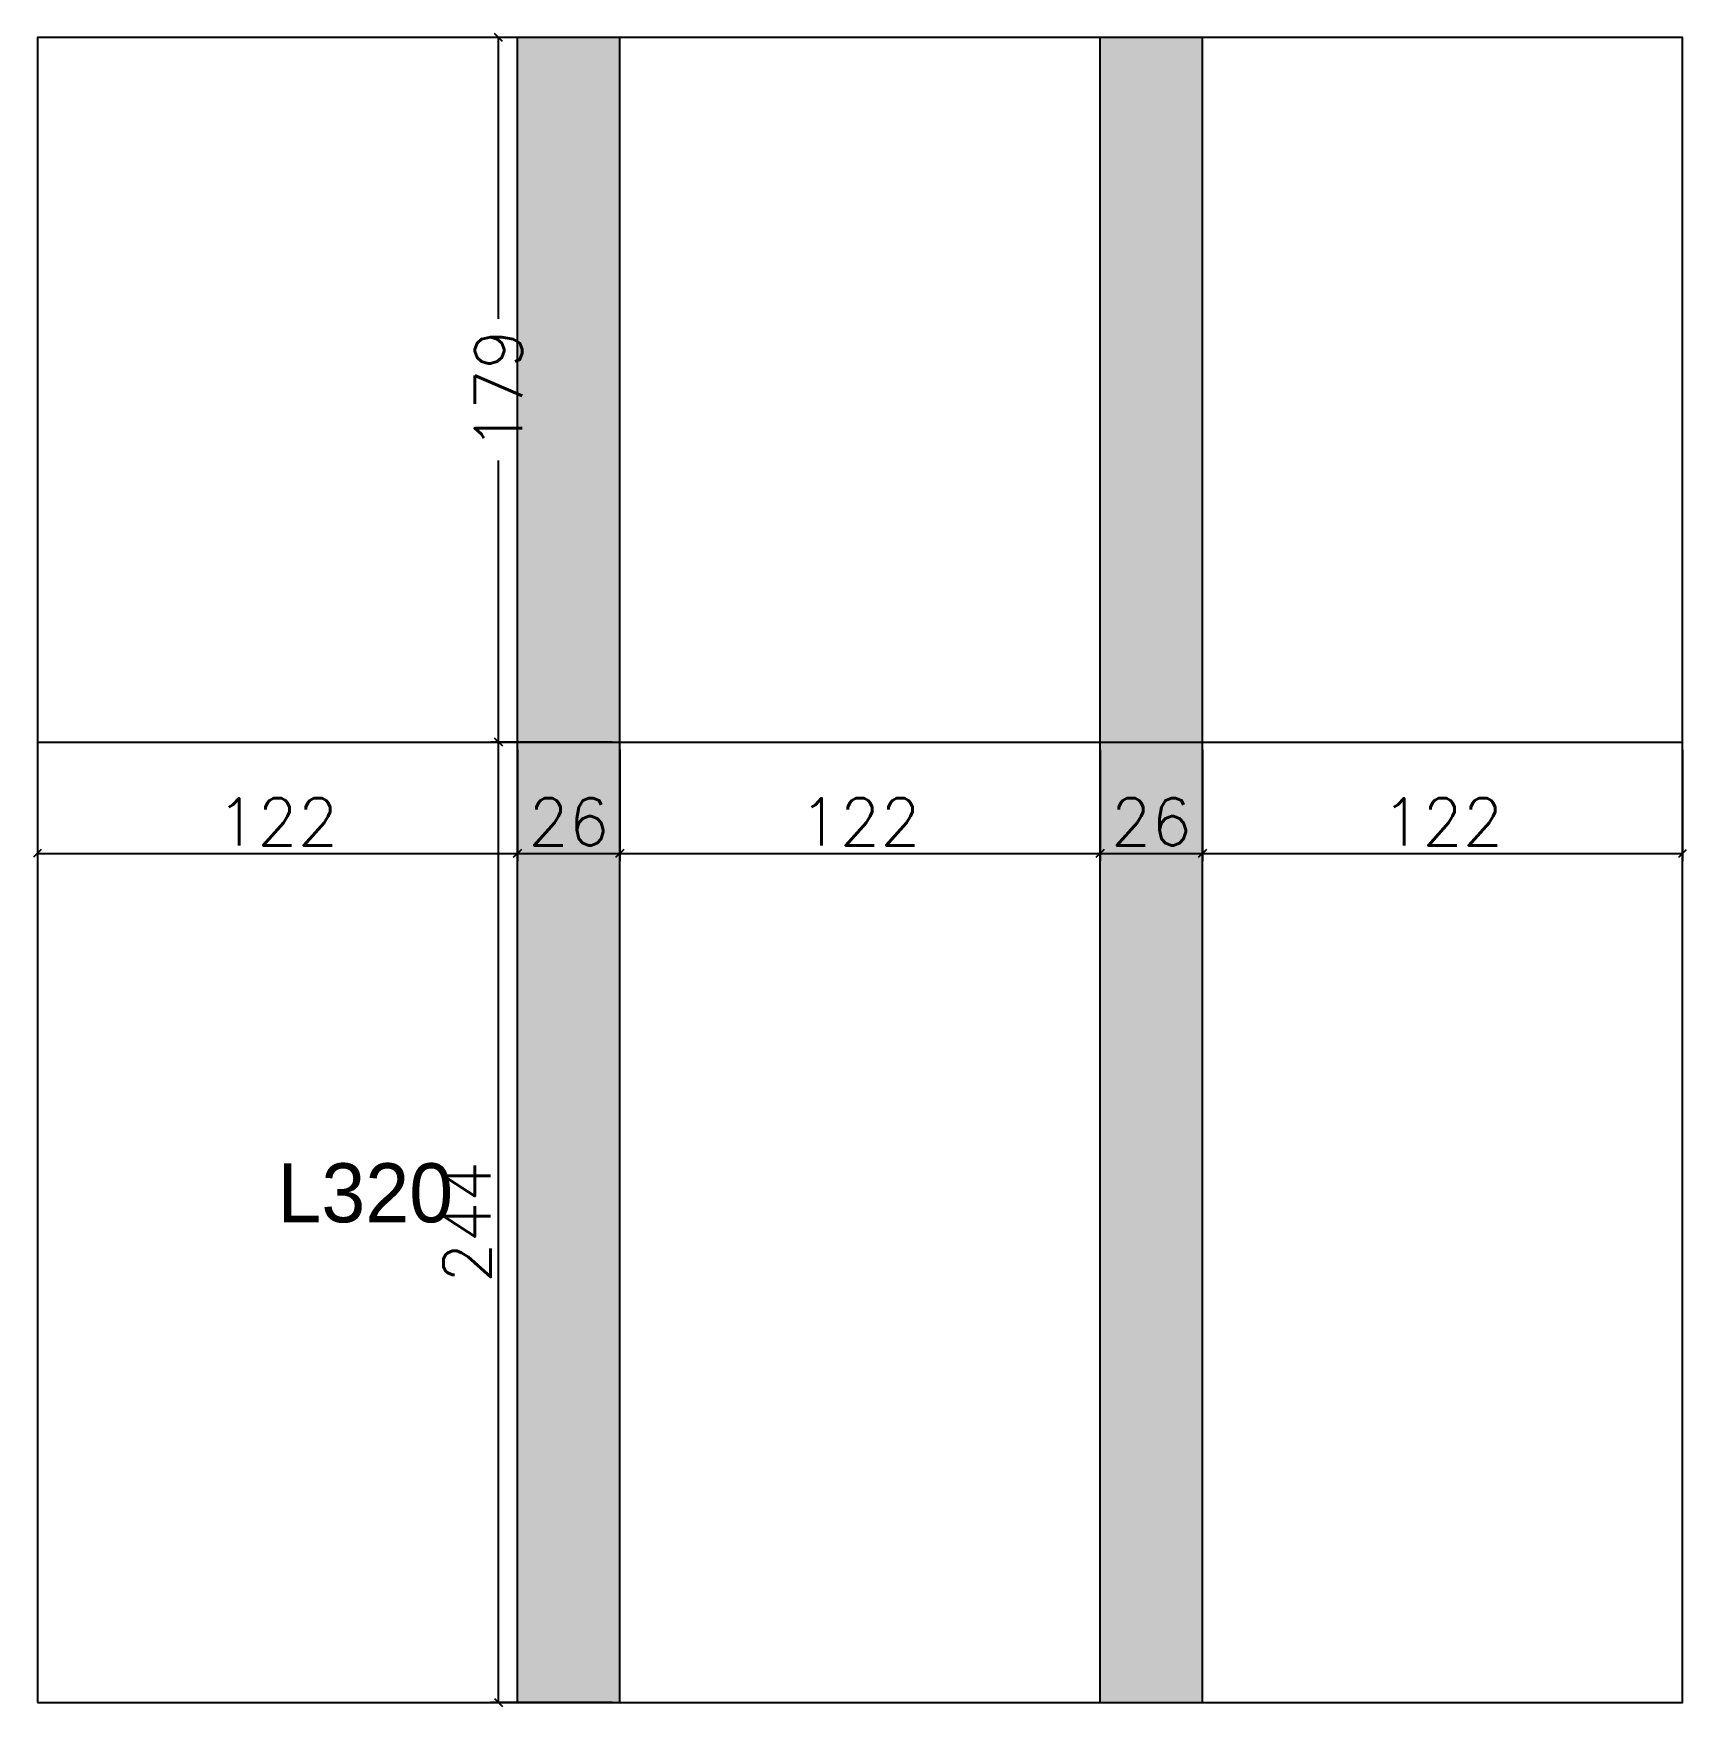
# Model space of a CAD drawing. Extents: x 1622 to 2042, y 2066 to 2491.
import ezdxf

# ---------------------------------------------------------------- set-up
doc = ezdxf.new("R2010")
doc.units = 0
for name, color, linetype in [('COTA', 241, 'Continuous'), ('Hachura', 251, 'Continuous'), ('NOMENCLATURA', 7, 'Continuous'), ('PAINEIS', 6, 'Continuous')]:
    doc.layers.add(name, color=color, linetype=linetype)
doc.styles.add('Romans', font='romans.shx', dxfattribs={"height": 12})
doc.dimstyles.new('cotas', dxfattribs={"dimtxt": 9, "dimasz": 2, "dimexe": 2, "dimexo": 2, "dimgap": 2, "dimtad": 1, "dimdec": 1, "dimzin": 12, "dimtxsty": 'Romans', "dimblk": 'OBLIQUE', "dimcen": 2.5, "dimclrd": 4, "dimclre": 4, "dimclrt": 240, "dimazin": 3, "dimtfac": 1, "dimtmove": 0, "dimatfit": 3})

# ---------------------------------------------------------------- blocks, each defined once
blk = doc.blocks.new('_OBLIQUE')
at = {"color": 0, "linetype": 'BYBLOCK'}
blk.add_line((-0.5, -0.5), (0.5, 0.5), dxfattribs=at)

msp = doc.modelspace()

# ---------------------------------------------------------------- hatches: boundary and pattern name
at = {"layer": 'Hachura'}
h = msp.add_hatch(color=8, dxfattribs=at)
h.dxf.hatch_style = 1
h.paths.add_polyline_path([(1744.5, 2067), (1770.5, 2067), (1770.5, 2490), (1744.5, 2490)])
h = msp.add_hatch(color=8, dxfattribs=at)
h.dxf.hatch_style = 1
h.paths.add_polyline_path([(1892.5, 2067), (1918.5, 2067), (1918.5, 2490), (1892.5, 2490)])

# ---------------------------------------------------------------- linework, layer by layer
at = {"layer": 'PAINEIS', "lineweight": 25}
for p, q in [((1744.5, 2067), (1744.5, 2490)), ((1770.5, 2067), (1770.5, 2490)), ((1892.5, 2067), (1892.5, 2490)), ((1918.5, 2067), (1918.5, 2490))]:
    msp.add_line(p, q, dxfattribs=at)
at = {"layer": 'PAINEIS'}
msp.add_line((1622.5, 2311), (2040.5, 2311), dxfattribs=at)
msp.add_lwpolyline([(1622.5, 2067), (2040.5, 2067), (2040.5, 2490), (1622.5, 2490)], close=True, dxfattribs=at)

# ---------------------------------------------------------------- texts
at = {"layer": 'NOMENCLATURA'}
msp.add_text('L320', height=15, dxfattribs=at).set_placement((1683.5, 2189))

# ---------------------------------------------------------------- dimensions: what is measured, and where the dimension line sits
at = {"layer": 'COTA'}
msp.add_linear_dim(base=(1739.64, 2311), p1=(1770.5, 2311), p2=(1770.5, 2490), angle=90, location=(1739.64, 2400.5), dimstyle='cotas', override={"dimtmove": 2}, dxfattribs=at).render()
msp.add_linear_dim(base=(1739.64, 2067), p1=(1770.5, 2067), p2=(1770.5, 2311), angle=90, dimstyle='cotas', dxfattribs=at).render()
for base, p1, p2 in [((1622.5, 2282.73), (1622.5, 2311), (1744.5, 2311)), ((1744.5, 2282.73), (1744.5, 2311), (1770.5, 2311)), ((1770.5, 2282.73), (1770.5, 2311), (1892.5, 2311)), ((1892.5, 2282.73), (1892.5, 2311), (1918.5, 2311)), ((1918.5, 2282.73), (1918.5, 2311), (2040.5, 2311))]:
    msp.add_linear_dim(base=base, p1=p1, p2=p2, dimstyle='cotas', dxfattribs=at).render()

doc.saveas('drawing.dxf')
